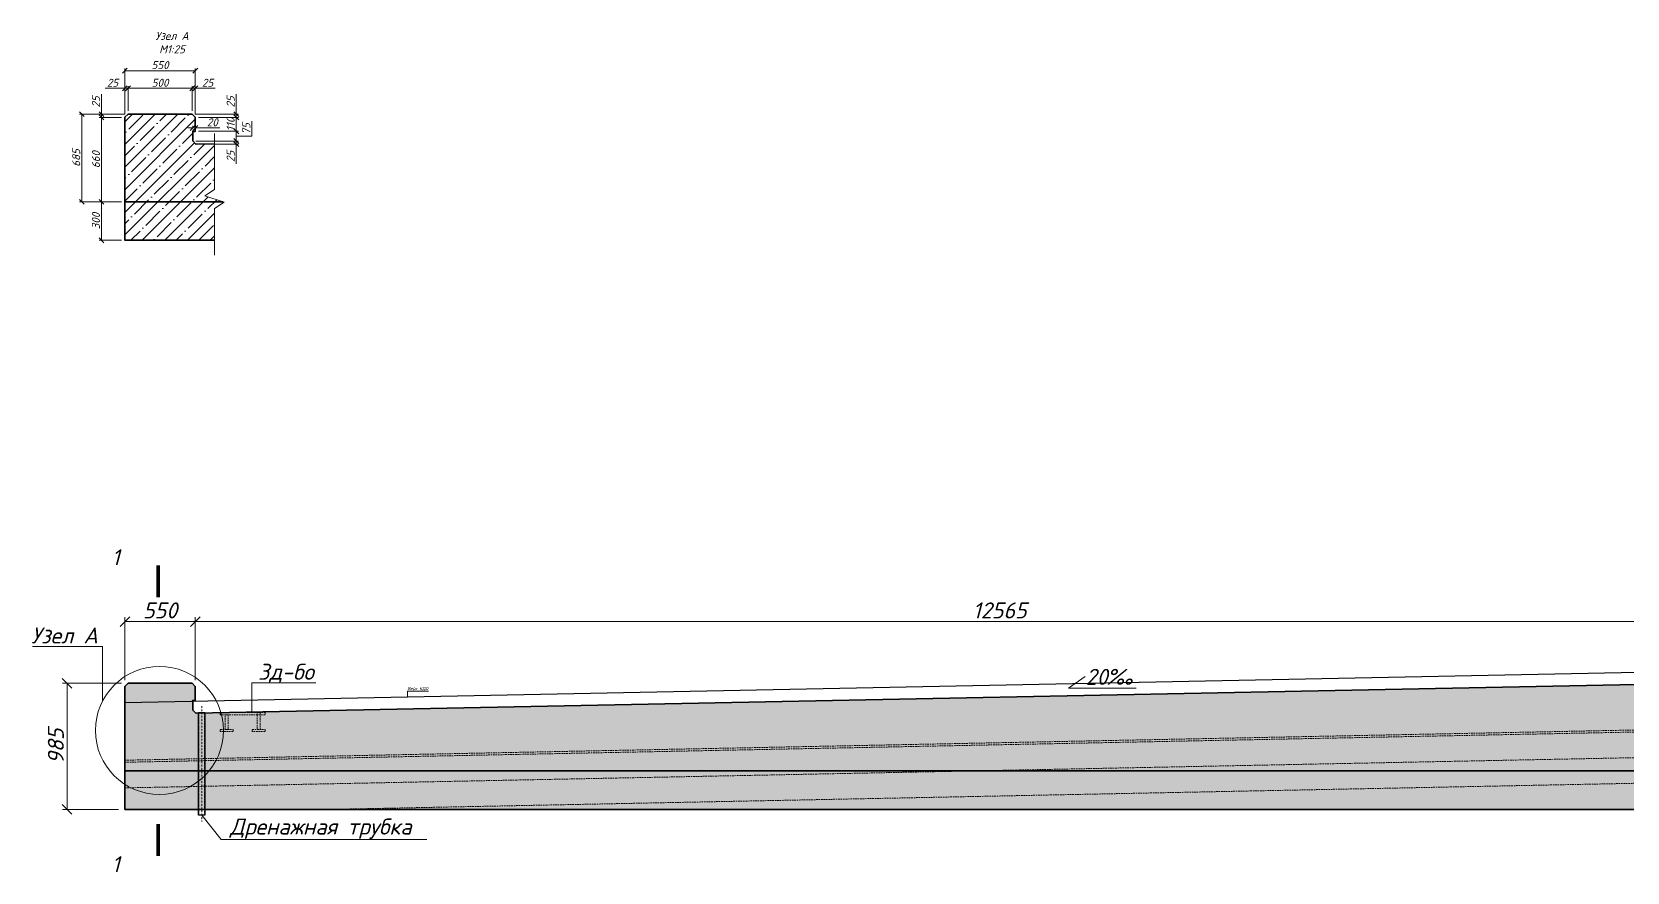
# Model space of a CAD drawing. Header units: millimetres. Extents: x 1000 to 42206, y 911 to 20189.
# Drawn here: x 14785 to 27242, y 13629 to 20189 of the extents above; entities that cross this region are included whole.
import ezdxf
from ezdxf import colors
from ezdxf.entities.mleader import LeaderData, LeaderLine
from ezdxf.math import Vec2, Vec3

# ---------------------------------------------------------------- set-up
doc = ezdxf.new("R2010")
doc.units = ezdxf.units.MM
doc.linetypes.add('DASHDOT', pattern=[25.4, 12.7, -6.35, 0, -6.35])
doc.linetypes.add('DASHED', pattern=[19.05, 12.7, -6.35])
for name, color, linetype, lineweight in [('$Выноски', 5, 'Continuous', 13), ('$Оси', 1, 'DASHDOT', 13), ('$Пунктир', 3, 'DASHED', 13), ('$Размеры', 5, 'Continuous', 13), ('$Слои конструкции', 7, 'Continuous', 35), ('$Тонкие', 8, 'Continuous', 13)]:
    doc.layers.add(name, color=color, linetype=linetype, lineweight=lineweight)
doc.styles.add('@ТРАНСПРОЕКТ', font='isocpeur.ttf', dxfattribs={"oblique": 15})
doc.dimstyles.new('@TN  1-25', dxfattribs={"dimscale": 25, "dimtxt": 2.5, "dimasz": 1.5, "dimexe": 0.7, "dimexo": 1, "dimgap": 0.5, "dimtad": 1, "dimdec": 0, "dimzin": 0, "dimdsep": 46, "dimtxsty": '@ТРАНСПРОЕКТ', "dimblk": 'OBLIQUE', "dimcen": 0, "dimclrd": 256, "dimclre": 256, "dimclrt": 256, "dimaunit": 1, "dimadec": 3, "dimazin": 0, "dimtfac": 1, "dimtdec": 0, "dimtofl": 0, "dimtmove": 0, "dimatfit": 3, "dimfxl": 1, "dimtolj": 1, "dimtzin": 0, "dimlwd": 13, "dimlwe": 13, "dimarcsym": 0})
doc.dimstyles.new('@TN  1-50', dxfattribs={"dimscale": 50, "dimtxt": 2.5, "dimasz": 1.5, "dimexe": 0.7, "dimexo": 1, "dimgap": 0.5, "dimtad": 1, "dimdec": 0, "dimzin": 0, "dimdsep": 46, "dimtxsty": '@ТРАНСПРОЕКТ', "dimblk": 'OBLIQUE', "dimcen": 0, "dimclrd": 5, "dimclre": 5, "dimclrt": 5, "dimaunit": 1, "dimadec": 3, "dimazin": 0, "dimtfac": 1, "dimtdec": 0, "dimtofl": 0, "dimtmove": 0, "dimatfit": 3, "dimfxl": 1, "dimtolj": 1, "dimtzin": 0, "dimlwd": 13, "dimlwe": 13, "dimarcsym": 0})

# ---------------------------------------------------------------- blocks, each defined once
blk = doc.blocks.new('_NONE')
blk = doc.blocks.new('_Oblique')
at = {"color": 0, "linetype": 'ByBlock', "lineweight": -2}
blk.add_line((-0.5, -0.5), (0.5, 0.5), dxfattribs=at)
blk = doc.blocks.new('*D107')
at = {"layer": '$Размеры', "color": 5, "linetype": 'Continuous', "lineweight": 13, "transparency": 16777216}
for p, q in [((15511, 15128), (15511, 15620)), ((16061, 15585), (15511, 15585)), ((16061, 15128), (16061, 15620))]:
    blk.add_line(p, q, dxfattribs=at)
at = {"layer": 'Defpoints', "color": 0, "transparency": 16777216}
for p in [(15511, 15585), (15511, 15078), (16061, 15078)]:
    blk.add_point(p, dxfattribs=at)
at = {"layer": '$Размеры', "color": 5, "lineweight": 13, "transparency": 16777216, "xscale": 75, "yscale": 75, "zscale": 75, "rotation": 180}
blk.add_blockref('_Oblique', (15511, 15585), dxfattribs=at)
at = {"layer": '$Размеры', "color": 5, "lineweight": 13, "transparency": 16777216, "xscale": 75, "yscale": 75, "zscale": 75}
blk.add_blockref('_Oblique', (16061, 15585), dxfattribs=at)
at = {"layer": '$Размеры', "color": 5, "transparency": 16777216, "insert": (15786, 15672), "char_height": 125, "attachment_point": 5, "style": '@ТРАНСПРОЕКТ'}
blk.add_mtext('\\A1;550', dxfattribs=at)
blk = doc.blocks.new('*D108')
at = {"layer": '$Размеры', "color": 5, "linetype": 'Continuous', "lineweight": 13, "transparency": 16777216}
for p, q in [((16061, 15128), (16061, 15620)), ((16061, 15585), (28626, 15585)), ((28626, 15220), (28626, 15620))]:
    blk.add_line(p, q, dxfattribs=at)
at = {"layer": 'Defpoints', "color": 0, "transparency": 16777216}
for p in [(28626, 15585), (16061, 15078), (28626, 15170)]:
    blk.add_point(p, dxfattribs=at)
at = {"layer": '$Размеры', "color": 5, "lineweight": 13, "transparency": 16777216, "xscale": 75, "yscale": 75, "zscale": 75, "rotation": 180}
blk.add_blockref('_Oblique', (16061, 15585), dxfattribs=at)
at = {"layer": '$Размеры', "color": 5, "lineweight": 13, "transparency": 16777216, "xscale": 75, "yscale": 75, "zscale": 75}
blk.add_blockref('_Oblique', (28626, 15585), dxfattribs=at)
at = {"layer": '$Размеры', "color": 5, "transparency": 16777216, "insert": (22343, 15672), "char_height": 125, "attachment_point": 5, "style": '@ТРАНСПРОЕКТ'}
blk.add_mtext('\\A1;12565', dxfattribs=at)
blk = doc.blocks.new('*D153')
at = {"layer": '$Размеры', "color": 5, "linetype": 'Continuous', "lineweight": 13, "transparency": 16777216}
for p, q in [((15486, 15103), (15025, 15103)), ((15060, 15103), (15060, 14118)), ((15461, 14118), (15025, 14118))]:
    blk.add_line(p, q, dxfattribs=at)
at = {"layer": 'Defpoints', "color": 0, "transparency": 16777216}
for p in [(15536, 15103), (15060, 14118), (15511, 14118)]:
    blk.add_point(p, dxfattribs=at)
at = {"layer": '$Размеры', "color": 5, "lineweight": 13, "transparency": 16777216, "xscale": 75, "yscale": 75, "zscale": 75}
for p, rotation in [((15060, 15103), 90), ((15060, 14118), 270)]:
    blk.add_blockref('_Oblique', p, dxfattribs=dict(at, rotation=rotation))
at = {"layer": '$Размеры', "color": 5, "transparency": 16777216, "insert": (14972, 14611), "char_height": 125, "attachment_point": 5, "rotation": 90, "style": '@ТРАНСПРОЕКТ'}
blk.add_mtext('\\A1;985', dxfattribs=at)
blk = doc.blocks.new('Зк д')
at = {"layer": '$Пунктир'}
for points in [[(2776131, 562786), (2776481, 562786), (2776481, 562766), (2776131, 562766)], [(2776170, 562652), (2776170, 562766), (2776192, 562766), (2776192, 562652)], [(2776420, 562786), (2776442, 562786), (2776442, 562766), (2776420, 562766)], [(2776442, 562652), (2776442, 562766), (2776420, 562766), (2776420, 562652)], [(2776131, 562652), (2776231, 562652), (2776231, 562636), (2776131, 562636)], [(2776381, 562652), (2776481, 562652), (2776481, 562636), (2776381, 562636)]]:
    blk.add_lwpolyline(points, close=True, dxfattribs=at)
blk = doc.blocks.new('*D177')
at = {"layer": '$Размеры', "linetype": 'Continuous', "lineweight": 13, "transparency": 16777216}
for p, q in [((15486, 19522), (15311, 19522)), ((15329, 19522), (15329, 18862)), ((15486, 18862), (15311, 18862))]:
    blk.add_line(p, q, dxfattribs=at)
at = {"layer": 'Defpoints', "color": 0, "transparency": 16777216}
for p in [(15511, 19522), (15329, 18862), (15511, 18862)]:
    blk.add_point(p, dxfattribs=at)
at = {"layer": '$Размеры', "lineweight": 13, "transparency": 16777216, "xscale": 37.5, "yscale": 37.5, "zscale": 37.5}
for p, rotation in [((15329, 19522), 90), ((15329, 18862), 270)]:
    blk.add_blockref('_Oblique', p, dxfattribs=dict(at, rotation=rotation))
at = {"layer": '$Размеры', "transparency": 16777216, "insert": (15285, 19192), "char_height": 62.5, "attachment_point": 5, "rotation": 90, "style": '@ТРАНСПРОЕКТ'}
blk.add_mtext('\\A1;660', dxfattribs=at)
blk = doc.blocks.new('*D178')
at = {"layer": '$Размеры', "linetype": 'Continuous', "lineweight": 13, "transparency": 16777216}
for p, q in [((15329, 19547), (15329, 19702)), ((15511, 19547), (15311, 19547)), ((15486, 19522), (15311, 19522)), ((15329, 19522), (15329, 19547))]:
    blk.add_line(p, q, dxfattribs=at)
at = {"layer": 'Defpoints', "color": 0, "transparency": 16777216}
for p in [(15329, 19547), (15511, 19522), (15536, 19547)]:
    blk.add_point(p, dxfattribs=at)
at = {"layer": '$Размеры', "lineweight": 13, "transparency": 16777216, "xscale": 37.5, "yscale": 37.5, "zscale": 37.5}
for p, rotation in [((15329, 19547), 90), ((15329, 19522), 270)]:
    blk.add_blockref('_Oblique', p, dxfattribs=dict(at, rotation=rotation))
at = {"layer": '$Размеры', "transparency": 16777216, "insert": (15285, 19643), "char_height": 62.5, "attachment_point": 5, "rotation": 90, "style": '@ТРАНСПРОЕКТ'}
blk.add_mtext('\\A1;25', dxfattribs=at)
blk = doc.blocks.new('*D179')
at = {"layer": '$Размеры', "linetype": 'Continuous', "lineweight": 13, "transparency": 16777216}
for p, q in [((15511, 19749), (15357, 19749)), ((15511, 19547), (15511, 19766)), ((15536, 19749), (15511, 19749)), ((15536, 19572), (15536, 19766))]:
    blk.add_line(p, q, dxfattribs=at)
at = {"layer": 'Defpoints', "color": 0, "transparency": 16777216}
for p in [(15511, 19749), (15511, 19522), (15536, 19547)]:
    blk.add_point(p, dxfattribs=at)
at = {"layer": '$Размеры', "lineweight": 13, "transparency": 16777216, "xscale": 37.5, "yscale": 37.5, "zscale": 37.5, "rotation": 180}
blk.add_blockref('_Oblique', (15511, 19749), dxfattribs=at)
at = {"layer": '$Размеры', "lineweight": 13, "transparency": 16777216, "xscale": 37.5, "yscale": 37.5, "zscale": 37.5}
blk.add_blockref('_Oblique', (15536, 19749), dxfattribs=at)
at = {"layer": '$Размеры', "transparency": 16777216, "insert": (15415, 19792), "char_height": 62.5, "attachment_point": 5, "style": '@ТРАНСПРОЕКТ'}
blk.add_mtext('\\A1;25', dxfattribs=at)
blk = doc.blocks.new('*D180')
at = {"layer": '$Размеры', "linetype": 'Continuous', "lineweight": 13, "transparency": 16777216}
for p, q in [((15536, 19572), (15536, 19766)), ((15536, 19749), (16036, 19749)), ((16036, 19572), (16036, 19766))]:
    blk.add_line(p, q, dxfattribs=at)
at = {"layer": 'Defpoints', "color": 0, "transparency": 16777216}
for p in [(16036, 19749), (15536, 19547), (16036, 19547)]:
    blk.add_point(p, dxfattribs=at)
at = {"layer": '$Размеры', "lineweight": 13, "transparency": 16777216, "xscale": 37.5, "yscale": 37.5, "zscale": 37.5, "rotation": 180}
blk.add_blockref('_Oblique', (15536, 19749), dxfattribs=at)
at = {"layer": '$Размеры', "lineweight": 13, "transparency": 16777216, "xscale": 37.5, "yscale": 37.5, "zscale": 37.5}
blk.add_blockref('_Oblique', (16036, 19749), dxfattribs=at)
at = {"layer": '$Размеры', "transparency": 16777216, "insert": (15786, 19792), "char_height": 62.5, "attachment_point": 5, "style": '@ТРАНСПРОЕКТ'}
blk.add_mtext('\\A1;500', dxfattribs=at)
blk = doc.blocks.new('*D181')
at = {"layer": '$Размеры', "linetype": 'Continuous', "lineweight": 13, "transparency": 16777216}
for p, q in [((16036, 19572), (16036, 19766)), ((16036, 19749), (16061, 19749)), ((16061, 19547), (16061, 19766)), ((16061, 19749), (16215, 19749))]:
    blk.add_line(p, q, dxfattribs=at)
at = {"layer": 'Defpoints', "color": 0, "transparency": 16777216}
for p in [(16061, 19749), (16036, 19547), (16061, 19522)]:
    blk.add_point(p, dxfattribs=at)
at = {"layer": '$Размеры', "lineweight": 13, "transparency": 16777216, "xscale": 37.5, "yscale": 37.5, "zscale": 37.5, "rotation": 180}
blk.add_blockref('_Oblique', (16036, 19749), dxfattribs=at)
at = {"layer": '$Размеры', "lineweight": 13, "transparency": 16777216, "xscale": 37.5, "yscale": 37.5, "zscale": 37.5}
blk.add_blockref('_Oblique', (16061, 19749), dxfattribs=at)
at = {"layer": '$Размеры', "transparency": 16777216, "insert": (16157, 19792), "char_height": 62.5, "attachment_point": 5, "style": '@ТРАНСПРОЕКТ'}
blk.add_mtext('\\A1;25', dxfattribs=at)
blk = doc.blocks.new('*D182')
at = {"layer": '$Размеры', "linetype": 'Continuous', "lineweight": 13, "transparency": 16777216}
for p, q in [((15511, 19547), (15511, 19903)), ((15511, 19886), (16061, 19886)), ((16061, 19547), (16061, 19903))]:
    blk.add_line(p, q, dxfattribs=at)
at = {"layer": 'Defpoints', "color": 0, "transparency": 16777216}
for p in [(16061, 19886), (15511, 19522), (16061, 19522)]:
    blk.add_point(p, dxfattribs=at)
at = {"layer": '$Размеры', "lineweight": 13, "transparency": 16777216, "xscale": 37.5, "yscale": 37.5, "zscale": 37.5, "rotation": 180}
blk.add_blockref('_Oblique', (15511, 19886), dxfattribs=at)
at = {"layer": '$Размеры', "lineweight": 13, "transparency": 16777216, "xscale": 37.5, "yscale": 37.5, "zscale": 37.5}
blk.add_blockref('_Oblique', (16061, 19886), dxfattribs=at)
at = {"layer": '$Размеры', "transparency": 16777216, "insert": (15786, 19930), "char_height": 62.5, "attachment_point": 5, "style": '@ТРАНСПРОЕКТ'}
blk.add_mtext('\\A1;550', dxfattribs=at)
blk = doc.blocks.new('*D183')
at = {"layer": '$Размеры', "linetype": 'Continuous', "lineweight": 13, "transparency": 16777216}
for p, q in [((15486, 18862), (15311, 18862)), ((15329, 18862), (15329, 18562)), ((15486, 18562), (15311, 18562))]:
    blk.add_line(p, q, dxfattribs=at)
at = {"layer": 'Defpoints', "color": 0, "transparency": 16777216}
for p in [(15511, 18862), (15329, 18562), (15511, 18562)]:
    blk.add_point(p, dxfattribs=at)
at = {"layer": '$Размеры', "lineweight": 13, "transparency": 16777216, "xscale": 37.5, "yscale": 37.5, "zscale": 37.5}
for p, rotation in [((15329, 18862), 90), ((15329, 18562), 270)]:
    blk.add_blockref('_Oblique', p, dxfattribs=dict(at, rotation=rotation))
at = {"layer": '$Размеры', "transparency": 16777216, "insert": (15285, 18712), "char_height": 62.5, "attachment_point": 5, "rotation": 90, "style": '@ТРАНСПРОЕКТ'}
blk.add_mtext('\\A1;300', dxfattribs=at)
blk = doc.blocks.new('*D184')
at = {"layer": '$Размеры', "linetype": 'Continuous', "lineweight": 13, "transparency": 16777216}
for p, q in [((16381, 19547), (16381, 19702)), ((16061, 19547), (16398, 19547)), ((16086, 19522), (16398, 19522)), ((16381, 19522), (16381, 19547))]:
    blk.add_line(p, q, dxfattribs=at)
at = {"layer": 'Defpoints', "color": 0, "transparency": 16777216}
for p in [(16036, 19547), (16061, 19522), (16381, 19547)]:
    blk.add_point(p, dxfattribs=at)
at = {"layer": '$Размеры', "lineweight": 13, "transparency": 16777216, "xscale": 37.5, "yscale": 37.5, "zscale": 37.5}
for p, rotation in [((16381, 19547), 90), ((16381, 19522), 270)]:
    blk.add_blockref('_Oblique', p, dxfattribs=dict(at, rotation=rotation))
at = {"layer": '$Размеры', "transparency": 16777216, "insert": (16337, 19643), "char_height": 62.5, "attachment_point": 5, "rotation": 90, "style": '@ТРАНСПРОЕКТ'}
blk.add_mtext('\\A1;25', dxfattribs=at)
blk = doc.blocks.new('*D185')
at = {"layer": '$Размеры', "linetype": 'Continuous', "lineweight": 13, "transparency": 16777216}
for p, q in [((16086, 19522), (16398, 19522)), ((16381, 19522), (16381, 19413)), ((16086, 19413), (16398, 19413))]:
    blk.add_line(p, q, dxfattribs=at)
at = {"layer": 'Defpoints', "color": 0, "transparency": 16777216}
for p in [(16061, 19522), (16061, 19413), (16381, 19413)]:
    blk.add_point(p, dxfattribs=at)
at = {"layer": '$Размеры', "lineweight": 13, "transparency": 16777216, "xscale": 37.5, "yscale": 37.5, "zscale": 37.5}
for p, rotation in [((16381, 19522), 90), ((16381, 19413), 270)]:
    blk.add_blockref('_Oblique', p, dxfattribs=dict(at, rotation=rotation))
at = {"layer": '$Размеры', "transparency": 16777216, "insert": (16337, 19467), "char_height": 62.5, "attachment_point": 5, "rotation": 90, "style": '@ТРАНСПРОЕКТ'}
blk.add_mtext('\\A1;110', dxfattribs=at)
blk = doc.blocks.new('*D186')
at = {"layer": '$Размеры', "linetype": 'Continuous', "lineweight": 13, "transparency": 16777216}
for p, q in [((16041, 19439), (16003, 19439)), ((16041, 19438), (16041, 19457)), ((16061, 19438), (16061, 19457)), ((16061, 19439), (16253, 19439))]:
    blk.add_line(p, q, dxfattribs=at)
at = {"layer": 'Defpoints', "color": 0, "transparency": 16777216}
for p in [(16041, 19439), (16041, 19413), (16061, 19413)]:
    blk.add_point(p, dxfattribs=at)
at = {"layer": '$Размеры', "lineweight": 13, "transparency": 16777216, "xscale": 37.5, "yscale": 37.5, "zscale": 37.5}
blk.add_blockref('_Oblique', (16041, 19439), dxfattribs=at)
at = {"layer": '$Размеры', "lineweight": 13, "transparency": 16777216, "xscale": 37.5, "yscale": 37.5, "zscale": 37.5, "rotation": 180}
blk.add_blockref('_Oblique', (16061, 19439), dxfattribs=at)
at = {"layer": '$Размеры', "transparency": 16777216, "insert": (16194, 19483), "char_height": 62.5, "attachment_point": 5, "style": '@ТРАНСПРОЕКТ'}
blk.add_mtext('\\A1;20', dxfattribs=at)
blk = doc.blocks.new('*D187')
at = {"layer": '$Размеры', "linetype": 'Continuous', "lineweight": 13, "transparency": 16777216}
for p, q in [((16503, 19375), (16503, 19492)), ((16066, 19337), (16398, 19337)), ((16086, 19413), (16398, 19413)), ((16381, 19413), (16381, 19337)), ((16381, 19375), (16503, 19375))]:
    blk.add_line(p, q, dxfattribs=at)
at = {"layer": 'Defpoints', "color": 0, "transparency": 16777216}
for p in [(16041, 19337), (16061, 19413), (16381, 19337)]:
    blk.add_point(p, dxfattribs=at)
at = {"layer": '$Размеры', "lineweight": 13, "transparency": 16777216, "xscale": 37.5, "yscale": 37.5, "zscale": 37.5}
for p, rotation in [((16381, 19413), 90), ((16381, 19337), 270)]:
    blk.add_blockref('_Oblique', p, dxfattribs=dict(at, rotation=rotation))
at = {"layer": '$Размеры', "transparency": 16777216, "insert": (16460, 19433), "char_height": 62.5, "attachment_point": 5, "rotation": 90, "style": '@ТРАНСПРОЕКТ'}
blk.add_mtext('\\A1;75', dxfattribs=at)
blk = doc.blocks.new('*D188')
at = {"layer": '$Размеры', "linetype": 'Continuous', "lineweight": 13, "transparency": 16777216}
for p, q in [((16066, 19337), (16398, 19337)), ((16091, 19312), (16398, 19312)), ((16381, 19337), (16381, 19312)), ((16381, 19312), (16381, 19158))]:
    blk.add_line(p, q, dxfattribs=at)
at = {"layer": 'Defpoints', "color": 0, "transparency": 16777216}
for p in [(16041, 19337), (16066, 19312), (16381, 19312)]:
    blk.add_point(p, dxfattribs=at)
at = {"layer": '$Размеры', "lineweight": 13, "transparency": 16777216, "xscale": 37.5, "yscale": 37.5, "zscale": 37.5}
for p, rotation in [((16381, 19337), 90), ((16381, 19312), 270)]:
    blk.add_blockref('_Oblique', p, dxfattribs=dict(at, rotation=rotation))
at = {"layer": '$Размеры', "transparency": 16777216, "insert": (16337, 19217), "char_height": 62.5, "attachment_point": 5, "rotation": 90, "style": '@ТРАНСПРОЕКТ'}
blk.add_mtext('\\A1;25', dxfattribs=at)
blk = doc.blocks.new('*D127')
at = {"layer": '$Размеры', "linetype": 'Continuous', "lineweight": 13, "transparency": 16777216}
for p, q in [((15511, 19547), (15158, 19547)), ((15175, 19547), (15175, 18862)), ((15486, 18862), (15158, 18862))]:
    blk.add_line(p, q, dxfattribs=at)
at = {"layer": 'Defpoints', "color": 0, "transparency": 16777216}
for p in [(15536, 19547), (15175, 18862), (15511, 18862)]:
    blk.add_point(p, dxfattribs=at)
at = {"layer": '$Размеры', "lineweight": 13, "transparency": 16777216, "xscale": 37.5, "yscale": 37.5, "zscale": 37.5}
for p, rotation in [((15175, 19547), 90), ((15175, 18862), 270)]:
    blk.add_blockref('_Oblique', p, dxfattribs=dict(at, rotation=rotation))
at = {"layer": '$Размеры', "transparency": 16777216, "insert": (15131, 19205), "char_height": 62.5, "attachment_point": 5, "rotation": 90, "style": '@ТРАНСПРОЕКТ'}
blk.add_mtext('\\A1;685', dxfattribs=at)
blk = doc.blocks.new('A$C418A7A78')
at = {"layer": '$Оси'}
blk.add_lwpolyline([(0, 50), (0, -850)], dxfattribs=at)
at = {"layer": '$Пунктир'}
blk.add_lwpolyline([(-22, -800), (-22, 0), (22, 0), (22, -800)], dxfattribs=at)
blk.add_lwpolyline([(25, -800), (25, 0), (-25, 0), (-25, -800)], close=True)

msp = doc.modelspace()

# ---------------------------------------------------------------- hatches: boundary and pattern name
at = {"layer": '$Размеры'}
h = msp.add_hatch(dxfattribs=at)
h.set_pattern_fill('ANSI35', color=8, scale=500)
h.set_pattern_definition([(45, (-2722376.41, -582584), (-88.3883476, 88.3883476), []), (45, (-2722288.02, -582584), (-88.3883476, 88.3883476), [156.25, -31.25, 0, -31.25])])
h.paths.add_polyline_path([(16210.9, 19315.4), (16065.9, 19312.5), (16040.9, 19337.5), (16040.9, 19412.6), (16060.9, 19412.6), (16060.9, 19522.4), (16035.9, 19547.4), (15535.9, 19547.4), (15510.9, 19522.4), (15510.9, 18862.4), (16277.3, 18862.4), (16135.9, 18909.5), (16210.9, 18959.5)])
h.paths.add_polyline_path([(16210.9, 18809.5), (16285.9, 18859.5), (16277.3, 18862.4), (15510.9, 18862.4), (15510.9, 18562.4), (16210.9, 18562.4)])
h = msp.add_hatch(dxfattribs=at)
h.set_pattern_fill('ANSI35', color=8, scale=1000)
h.set_pattern_definition([(45, (-2722376.4, -586102.95), (-176.776695, 176.776695), []), (45, (-2722199.64, -586102.95), (-176.776695, 176.776695), [312.5, -62.5, 0, -62.5])])
h.paths.add_polyline_path([(41440.9, 15078.4), (41415.9, 15103.4), (41215.9, 15103.4), (41190.9, 15078.4), (41190.9, 15018.6), (41210.9, 15018.6), (41210.9, 14893.5), (41185.9, 14868.5), (28625.9, 15119.7), (16065.9, 14868.5), (16040.9, 14893.5), (16040.9, 14968.6), (16060.9, 14968.6), (16060.9, 15078.4), (16035.9, 15103.4), (15535.9, 15103.4), (15510.9, 15078.4), (15510.9, 14418.4), (41440.9, 14418.4)])
h.paths.add_polyline_path([(41440.9, 14418.4), (15510.9, 14418.4), (15510.9, 14118.4), (41440.9, 14118.4)])

# ---------------------------------------------------------------- linework, layer by layer
at = {"layer": '$Выноски'}
for points in [[(15770.8, 15774.9, 30, 30, 0), (15770.8, 16024.9, 30, 30, 0), (15770.8, 15924.9, 0, 40, 0), (15570.8, 15924.9, 0, 0, 0), (15270.8, 15924.9, 0, 0, 0)], [(15770.8, 14003.2, 30, 30, 0), (15770.8, 13753.2, 30, 30, 0), (15770.8, 13853.2, 0, 40, 0), (15570.8, 13853.2, 0, 0, 0), (15270.8, 13853.2, 0, 0, 0)]]:
    msp.add_lwpolyline(points, format="xyseb", dxfattribs=at)
msp.add_circle((15781, 14734.9), 500, dxfattribs=at)
at = {"layer": '$Пунктир'}
for points in [[(15510.9, 14502.3), (28625.9, 14764.6), (41440.9, 14508.3)], [(15510.9, 14486.3), (28625.9, 14748.6), (41440.9, 14492.3)], [(15510.9, 14286.2), (28625.9, 14548.5), (41440.9, 14292.2)], [(17119.6, 14118.4), (28625.9, 14348.5), (40132.2, 14118.4)]]:
    msp.add_lwpolyline(points, dxfattribs=at)
at = {"layer": '$Слои конструкции'}
for points in [[(16277.3, 18862.4), (15510.9, 18862.4), (15510.9, 19522.4), (15535.9, 19547.4), (16035.9, 19547.4), (16060.9, 19522.4), (16060.9, 19412.6), (16040.9, 19412.6), (16040.9, 19337.5), (16065.9, 19312.5), (16065.9, 19312.5), (16210.9, 19315.4)], [(16277.3, 18862.4), (15510.9, 18862.4), (15510.9, 18562.4), (16210.9, 18562.4)]]:
    msp.add_lwpolyline(points, dxfattribs=at)
for points in [[(28625.9, 15119.7), (41185.9, 14868.5), (41185.9, 14868.5), (41210.9, 14893.5), (41210.9, 15018.6), (41190.9, 15018.6), (41190.9, 15078.4), (41215.9, 15103.4), (41415.9, 15103.4), (41440.9, 15078.4), (41440.9, 14418.4), (28625.9, 14418.4), (15510.9, 14418.4), (15510.9, 15078.4), (15535.9, 15103.4), (16035.9, 15103.4), (16060.9, 15078.4), (16060.9, 14968.6), (16040.9, 14968.6), (16040.9, 14893.5), (16065.9, 14868.5), (16065.9, 14868.5)], [(15510.9, 14418.4), (41440.9, 14418.4), (41440.9, 14118.4), (15510.9, 14118.4)], [(15510.9, 14418.4), (41440.9, 14418.4), (41440.9, 14118.4), (15510.9, 14118.4)], [(15510.9, 14118.4), (41440.9, 14118.4), (41440.9, 14118.4)], [(15510.9, 14118.4), (41440.9, 14118.4), (41440.9, 14118.4)]]:
    msp.add_lwpolyline(points, close=True, dxfattribs=at)
at = {"layer": '$Тонкие'}
msp.add_lwpolyline([(16210.9, 19396.7), (16210.9, 18959.5), (16135.9, 18909.5), (16285.9, 18859.5), (16210.9, 18809.5), (16210.9, 18445.9)], dxfattribs=at)
at = {"layer": 'Defpoints'}
msp.add_lwpolyline([(15510.9, 14952.4), (28625.9, 15214.7), (41440.9, 14958.4)], dxfattribs=at)

# ---------------------------------------------------------------- block references
at = {"layer": '$Размеры'}
msp.add_blockref('Зк д', (-2759875.3, -547910.4), dxfattribs=at)
at = {"xscale": -1}
msp.add_blockref('A$C418A7A78', (16111, 14874.4), dxfattribs=at)

# ---------------------------------------------------------------- texts
at = {"layer": '$Выноски', "style": '@ТРАНСПРОЕКТ', "oblique": 15}
for p in [(15408.3, 16024.9), (15408.3, 13628.2)]:
    msp.add_text('1', height=125, dxfattribs=at).set_placement(p)
at = {"layer": '$Выноски', "insert": (15879.5, 20105.6), "char_height": 62.5, "attachment_point": 5, "style": '@ТРАНСПРОЕКТ'}
msp.add_mtext_dynamic_manual_height_columns('Узел А\\PМ1:25', width=331.555, gutter_width=12.5, heights=[0], dxfattribs=at)

# ---------------------------------------------------------------- dimensions: what is measured, and where the dimension line sits
at = {"layer": '$Размеры'}
for base, p1, p2, dimstyle, picture, middle in [((16060.9, 19885.9), (15510.9, 19522.4), (16060.9, 19522.4), '@TN  1-25', '*D182', (15785.9, 19929.6)), ((15510.9, 19748.6), (15535.9, 19547.4), (15510.9, 19522.4), '@TN  1-25', '*D179', (15415, 19792.4)), ((16035.9, 19748.6), (15535.9, 19547.4), (16035.9, 19547.4), '@TN  1-25', '*D180', (15785.9, 19792.4)), ((16060.9, 19748.6), (16035.9, 19547.4), (16060.9, 19522.4), '@TN  1-25', '*D181', (16156.8, 19792.4)), ((15510.9, 15585), (16060.9, 15078.4), (15510.9, 15078.4), '@TN  1-50', '*D107', (15785.9, 15672.5)), ((28625.9, 15585), (16060.9, 15078.4), (28625.9, 15170.3), '@TN  1-50', '*D108', (22343.4, 15672.5))]:
    dim = msp.add_linear_dim(base=base, p1=p1, p2=p2, dimstyle=dimstyle, dxfattribs=at)
    dim.commit()
    dim.dimension.update_dxf_attribs({"geometry": picture, "text_midpoint": middle})
for base, p1, p2, dimstyle, picture, middle in [((15328.7, 19547.4), (15510.9, 19522.4), (15535.9, 19547.4), '@TN  1-25', '*D178', (15284.9, 19643.2)), ((16380.6, 19547.4), (16060.9, 19522.4), (16035.9, 19547.4), '@TN  1-25', '*D184', (16336.9, 19643.2)), ((15175.1, 18862.4), (15535.9, 19547.4), (15510.9, 18862.4), '@TN  1-25', '*D127', (15131.4, 19204.9)), ((15328.7, 18862.4), (15510.9, 19522.4), (15510.9, 18862.4), '@TN  1-25', '*D177', (15284.9, 19192.4)), ((16380.6, 19312.5), (16040.9, 19337.5), (16065.9, 19312.5), '@TN  1-25', '*D188', (16336.9, 19216.6)), ((15328.7, 18562.4), (15510.9, 18862.4), (15510.9, 18562.4), '@TN  1-25', '*D183', (15284.9, 18712.4)), ((15059.7, 14118.4), (15535.9, 15103.4), (15510.9, 14118.4), '@TN  1-50', '*D153', (14972.2, 14610.9))]:
    dim = msp.add_linear_dim(base=base, p1=p1, p2=p2, angle=90, dimstyle=dimstyle, dxfattribs=at)
    dim.commit()
    dim.dimension.update_dxf_attribs({"geometry": picture, "text_midpoint": middle})
dim = msp.add_linear_dim(base=(16040.9, 19439.1), p1=(16060.9, 19412.6), p2=(16040.9, 19412.6), dimstyle='@TN  1-25', dxfattribs=at)
dim.commit()
dim.dimension.update_dxf_attribs({"geometry": '*D186', "text_midpoint": (16194.3, 19439.1), "dimtype": 160})
dim = msp.add_linear_dim(base=(16380.6, 19337.5), p1=(16060.9, 19412.6), p2=(16040.9, 19337.5), angle=90, dimstyle='@TN  1-25', override={"dimtmove": 1}, dxfattribs=at)
dim.commit()
dim.dimension.update_dxf_attribs({"geometry": '*D187', "text_midpoint": (16503.3, 19387.4), "dimtype": 160})
dim = msp.add_linear_dim(base=(16380.6, 19412.6), p1=(16060.9, 19522.4), p2=(16060.9, 19412.6), angle=90, dimstyle='@TN  1-25', dxfattribs=at)
dim.commit()
dim.dimension.update_dxf_attribs({"geometry": '*D185', "text_midpoint": (16380.6, 19467.5), "dimtype": 160})

# ---------------------------------------------------------------- leaders
at = {"layer": '$Выноски'}
ml = msp.add_multileader_mtext('Standard', dxfattribs=at)
ml.set_content('Узел А', color=256, style='@ТРАНСПРОЕКТ')
ml.set_leader_properties(color=256, linetype='ByLayer', lineweight=13)
ml.set_arrow_properties(name='NONE')
ml.build(insert=Vec2(0, 0))
ml.multileader.update_dxf_attribs({"text_left_attachment_type": 6, "text_right_attachment_type": 6, "dogleg_length": 1.12, "arrow_head_size": 75, "scale": 50})
ctx = ml.context
ctx.base_point, ctx.scale, ctx.char_height, ctx.arrow_head_size, ctx.landing_gap_size, ctx.plane_origin = Vec3(14757.9, 15388.9), 50, 125, 75, 6.25, Vec3(17356.2, 14644)
ctx.left_attachment, ctx.right_attachment, ctx.text_align_type = 6, 6, 1
notes = []
notes.append((ctx, [(0, (1, 1, 0), (15337.3, 15388.9), (-1, 0), 14.7, [(0, [(15337.3, 14965.3)], 0, []), (1, [(15337.3, 14965.3)], 0, []), (2, [(15337.3, 14965.3)], 0, []), (3, [(15337.3, 14965.3)], 0, []), (4, [(15337.3, 14965.3)], 0, []), (5, [(15337.3, 14965.3)], 0, []), (6, [(15337.3, 14965.3)], 0, []), (7, [(15337.3, 14965.3)], 0, []), (8, [(15337.3, 14965.3)], 0, [])])]))
ctx.mtext.insert, ctx.mtext.rotation, ctx.mtext.alignment, ctx.mtext.flow_direction = Vec3(15040.2, 15538.9), 6.2831853, 2, 5
ml = msp.add_multileader_mtext('Standard', dxfattribs=at)
ml.set_content('Зд-бо', color=256, style='@ТРАНСПРОЕКТ')
ml.set_leader_properties(color=256, linetype='ByLayer', lineweight=13)
ml.set_arrow_properties(name='NONE')
ml.build(insert=Vec2(0, 0))
ml.multileader.update_dxf_attribs({"text_left_attachment_type": 6, "text_right_attachment_type": 6, "dogleg_length": 1.12, "arrow_head_size": 100, "scale": 50})
ctx = ml.context
ctx.base_point, ctx.scale, ctx.char_height, ctx.arrow_head_size, ctx.landing_gap_size, ctx.plane_origin = Vec3(16517.7, 15105.3), 50, 125, 100, 6.25, Vec3(14783.4, 14978.4)
ctx.left_attachment, ctx.right_attachment, ctx.text_align_type = 6, 6, 1
notes.append((ctx, [(0, (1, 1, 0), (16503, 15105.3), (1, 0), 14.7, [(0, [(16503.2, 14875.8)], 0, []), (1, [(16503.2, 14875.8)], 0, []), (2, [(16503.2, 14875.8)], 0, []), (3, [(16503.2, 14875.8)], 0, []), (4, [(16503.2, 14875.8)], 0, []), (5, [(16503.2, 14875.8)], 0, []), (6, [(16503.2, 14875.8)], 0, []), (7, [(16503.2, 14875.8)], 0, []), (8, [(16503.2, 14875.8)], 0, [])])]))
ctx.mtext.insert, ctx.mtext.alignment, ctx.mtext.flow_direction = Vec3(16768.5, 15255.3), 2, 5
ml = msp.add_multileader_mtext('Standard', dxfattribs=at)
ml.set_content('20‰', color=256, style='@ТРАНСПРОЕКТ')
ml.set_leader_properties(color=256, linetype='ByLayer', lineweight=13)
ml.set_arrow_properties(name='NONE')
ml.build(insert=Vec2(0, 0))
ml.multileader.update_dxf_attribs({"text_left_attachment_type": 6, "text_right_attachment_type": 6, "dogleg_length": 0.293, "arrow_head_size": 100, "scale": 100})
ctx = ml.context
ctx.base_point, ctx.scale, ctx.char_height, ctx.arrow_head_size, ctx.landing_gap_size, ctx.plane_origin = Vec3(23040, 15065.8), 100, 125, 100, 6.25, Vec3(21548.4, 15390.3)
ctx.left_attachment, ctx.right_attachment, ctx.text_align_type = 6, 6, 1
notes.append((ctx, [(0, (1, 1, 0), (22881.1, 15065.8), (1, 0), 159, [(0, [(23010.8, 15155)], 0, [])])]))
ctx.mtext.insert, ctx.mtext.alignment, ctx.mtext.flow_direction = Vec3(23206.8, 15215.8), 2, 5
ml = msp.add_multileader_mtext('Standard', dxfattribs=at)
ml.set_content('Дренажная трубка', color=256, style='@ТРАНСПРОЕКТ')
ml.set_leader_properties(color=256, linetype='ByLayer', lineweight=13)
ml.set_arrow_properties(name='NONE')
ml.build(insert=Vec2(0, 0))
ml.multileader.update_dxf_attribs({"text_left_attachment_type": 6, "text_right_attachment_type": 6, "dogleg_length": 1.12, "arrow_head_size": 100, "scale": 50})
ctx = ml.context
ctx.base_point, ctx.scale, ctx.char_height, ctx.arrow_head_size, ctx.landing_gap_size, ctx.plane_origin = Vec3(16277.9, 13884.2), 50, 125, 100, 6.25, Vec3(14783.4, 13757.2)
ctx.left_attachment, ctx.right_attachment, ctx.text_align_type = 6, 6, 1
notes.append((ctx, [(0, (1, 1, 0), (16263.2, 13884.2), (1, 0), 14.7, [(0, [(16111, 14074.4)], 0, []), (1, [(16111, 14074.4)], 0, []), (2, [(16111, 14074.4)], 0, []), (3, [(16111, 14074.4)], 0, []), (4, [(16111, 14074.4)], 0, []), (5, [(16111, 14074.4)], 0, []), (6, [(16111, 14074.4)], 0, []), (7, [(16111, 14074.4)], 0, []), (8, [(16111, 14074.4)], 0, [])])]))
ctx.mtext.insert, ctx.mtext.alignment, ctx.mtext.flow_direction = Vec3(17040.9, 14046.7), 2, 5
at = {"layer": 'Defpoints'}
ml = msp.add_multileader_mtext('Standard', dxfattribs=at)
ml.set_content('Верх КДО', color=256, style='@ТРАНСПРОЕКТ')
ml.set_leader_properties(color=256, linetype='ByLayer', lineweight=13)
ml.set_arrow_properties(name='NONE')
ml.build(insert=Vec2(0, 0))
ml.multileader.update_dxf_attribs({"text_left_attachment_type": 6, "text_right_attachment_type": 6, "dogleg_length": 1.12, "arrow_head_size": 20, "scale": 50})
ctx = ml.context
ctx.base_point, ctx.scale, ctx.char_height, ctx.arrow_head_size, ctx.landing_gap_size, ctx.plane_origin = Vec3(17721.1, 15042.4), 50, 25, 20, 1.25, Vec3(17374.3, 15017)
ctx.left_attachment, ctx.right_attachment, ctx.text_align_type = 6, 6, 1
notes.append((ctx, [(0, (1, 1, 0), (17718.2, 15042.4), (1, 0), 2.93, [(0, [(17718.3, 14996.5)], 0, []), (1, [(17718.3, 14996.5)], 0, []), (2, [(17718.3, 14996.5)], 0, []), (3, [(17718.3, 14996.5)], 0, []), (4, [(17718.3, 14996.5)], 0, []), (5, [(17718.3, 14996.5)], 0, []), (6, [(17718.3, 14996.5)], 0, []), (7, [(17718.3, 14996.5)], 0, []), (8, [(17718.3, 14996.5)], 0, [])])]))
ctx.mtext.insert, ctx.mtext.alignment, ctx.mtext.flow_direction = Vec3(17798.2, 15074.9), 2, 5
for ctx, leaders in notes:
    for number, flags, end, landing, length, lines in leaders:
        leader = LeaderData()
        leader.index, (leader.has_last_leader_line, leader.has_dogleg_vector, leader.attachment_direction) = number, flags
        leader.last_leader_point, leader.dogleg_vector, leader.dogleg_length = Vec3(end), Vec3(landing), length
        for number, points, colour, breaks in lines:
            line = LeaderLine()
            line.index, line.vertices, line.color, line.breaks = number, Vec3.list(points), colors.encode_raw_color(colour), breaks
            leader.lines.append(line)
        ctx.leaders.append(leader)

doc.saveas('drawing.dxf')
